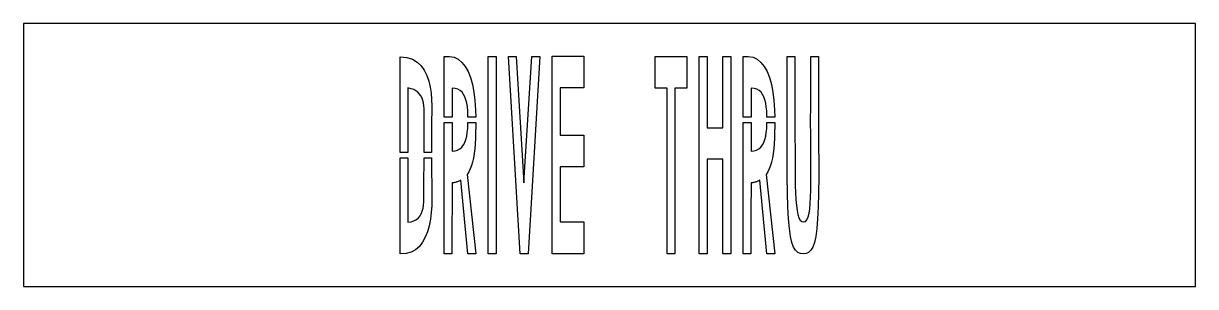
# Model space of a CAD drawing. Extents: x 0 to 107, y 0 to 24.
import ezdxf

# ---------------------------------------------------------------- set-up
doc = ezdxf.new("R2010")
doc.units = 0
doc.layers.add('CUT', color=7, linetype='Continuous')
doc.layers.add('OUTSIDE', color=1, linetype='Continuous')

msp = doc.modelspace()

# ---------------------------------------------------------------- linework, layer by layer
at = {"layer": 'CUT'}
for points in [[(37.1299, 18.2001), (37.2145, 17.6331), (37.2649, 17.0571), (37.2847, 16.4865), (37.2811, 15.9339), (37.2631, 15.1689), (37.2505, 14.4687), (37.2433, 13.8171), (37.2397, 13.2015), (37.2397, 12.6093), (37.2408, 12.2411), (36.5712, 12.2411), (36.5719, 12.6003), (36.5755, 13.4571), (36.5773, 14.2599), (36.5791, 14.9673), (36.5809, 15.5397), (36.5809, 15.9375), (36.5737, 16.2273), (36.5539, 16.4973), (36.5161, 16.7493), (36.4621, 16.9833), (36.3865, 17.1975), (36.2875, 17.3919), (36.1633, 17.5647), (36.0139, 17.7177), (35.8339, 17.8509), (35.6251, 17.9607), (35.3803, 18.0471), (35.1013, 18.1137), (35.1013, 17.0931), (35.0995, 16.0725), (35.0977, 15.0519), (35.0959, 14.0313), (35.0941, 13.0107), (35.0927, 12.2411), (34.4011, 12.2411), (34.4011, 13.4697), (34.4011, 14.9673), (34.4011, 16.4649), (34.4011, 17.9625), (34.4011, 19.4601), (34.4011, 20.9577), (34.9969, 20.9037), (35.5081, 20.7399), (35.9401, 20.4807), (36.3001, 20.1405), (36.5917, 19.7301), (36.8239, 19.2603), (37.0003, 18.7473)], [(40.8109, 19.0641), (40.9873, 18.4377), (41.1241, 17.7375), (41.2213, 16.9671), (41.2789, 16.1283), (41.2922, 15.4649), (40.5792, 15.4649), (40.5769, 15.6423), (40.5571, 16.0329), (40.5229, 16.3947), (40.4707, 16.7277), (40.3987, 17.0301), (40.3033, 17.2983), (40.1845, 17.5305), (40.0369, 17.7267), (39.8587, 17.8815), (39.6499, 17.9949), (39.4051, 18.0633), (39.1243, 18.0867), (39.1243, 17.6079), (39.1243, 17.1291), (39.1243, 16.6503), (39.1243, 16.1715), (39.1243, 15.6927), (39.1243, 15.4649), (38.4097, 15.4649), (38.4097, 16.4847), (38.4097, 17.9841), (38.4097, 19.4835), (38.4097, 20.9793), (38.8795, 20.9991), (39.3079, 20.9127), (39.6913, 20.7273), (40.0333, 20.4447), (40.3339, 20.0703), (40.5931, 19.6095)], [(43.1419, 20.9865), (43.1419, 2.9865), (42.4219, 2.9865), (42.4219, 20.9865)], [(47.1469, 20.9937), (46.0831, 2.9865), (45.3307, 2.9865), (44.2669, 20.9937), (44.9671, 20.9937), (45.6943, 9.4701), (46.4197, 20.9937)], [(51.1537, 13.8135), (51.1537, 10.9335), (48.9919, 10.9335), (48.9919, 5.8935), (51.1537, 5.8935), (51.1537, 2.9865), (48.2719, 2.9865), (48.2719, 21.0135), (51.1537, 21.0135), (51.1537, 18.1335), (48.9919, 18.1335), (48.9919, 13.8135)], [(58.7587, 2.9865), (58.7587, 18.1065), (57.6787, 18.1065), (57.6787, 20.9865), (60.5605, 20.9865), (60.5605, 18.1065), (59.4787, 18.1065), (59.4787, 2.9865)], [(63.8563, 20.9847), (64.5781, 20.9847), (64.5781, 2.9865), (63.8563, 2.9865), (63.8563, 11.6247), (62.4091, 11.6247), (62.4091, 2.9865), (61.6855, 2.9865), (61.6855, 20.9847), (62.4091, 20.9847), (62.4091, 14.4741), (63.8563, 14.4741)], [(68.1043, 19.0641), (68.2807, 18.4377), (68.4175, 17.7375), (68.5147, 16.9671), (68.5723, 16.1283), (68.5856, 15.4649), (67.8726, 15.4649), (67.8703, 15.6423), (67.8505, 16.0329), (67.8163, 16.3947), (67.7641, 16.7277), (67.6921, 17.0301), (67.5967, 17.2983), (67.4779, 17.5305), (67.3303, 17.7267), (67.1521, 17.8815), (66.9433, 17.9949), (66.6985, 18.0633), (66.4177, 18.0867), (66.4177, 17.6079), (66.4177, 17.1291), (66.4177, 16.6503), (66.4177, 16.1715), (66.4177, 15.6927), (66.4177, 15.4649), (65.7031, 15.4649), (65.7031, 16.4847), (65.7031, 17.9841), (65.7031, 19.4835), (65.7031, 20.9793), (66.1729, 20.9991), (66.6013, 20.9127), (66.9847, 20.7273), (67.3267, 20.4447), (67.6273, 20.0703), (67.8865, 19.6095)], [(70.4299, 16.3263), (70.4317, 15.7287), (70.4317, 15.0573), (70.4317, 14.3175), (70.4335, 13.5147), (70.4353, 12.6543), (70.4353, 11.7381), (70.4389, 10.8309), (70.4461, 9.9975), (70.4587, 9.2361), (70.4821, 8.5485), (70.5145, 7.9365), (70.5595, 7.4037), (70.6207, 6.9465), (70.6981, 6.5703), (70.7953, 6.2769), (70.9123, 6.0645), (71.0545, 5.9349), (71.2201, 5.8917), (71.3839, 5.9439), (71.5207, 6.0987), (71.6305, 6.3453), (71.7169, 6.6819), (71.7817, 7.0995), (71.8285, 7.5909), (71.8609, 8.1507), (71.8789, 8.7717), (71.8879, 9.4467), (71.8879, 10.1703), (71.8825, 10.9371), (71.8753, 11.7381), (71.8699, 12.5229), (71.8663, 13.3005), (71.8645, 14.0601), (71.8627, 14.7855), (71.8627, 15.4713), (71.8645, 16.1013), (71.8663, 16.6665), (71.8699, 17.1543), (71.8717, 17.5539), (71.8735, 20.9865), (71.8753, 20.9865), (72.5917, 20.9865), (72.5899, 17.4837), (72.5881, 17.0535), (72.5863, 16.5369), (72.5863, 15.9483), (72.5863, 15.3039), (72.5863, 14.6163), (72.5881, 13.8999), (72.5899, 13.1727), (72.5935, 12.4473), (72.5971, 11.7381), (72.5989, 10.0065), (72.5845, 8.5125), (72.5503, 7.2399), (72.4963, 6.1707), (72.4207, 5.2905), (72.3217, 4.5795), (72.1993, 4.0233), (72.0517, 3.6057), (71.8789, 3.3105), (71.6755, 3.1197), (71.4451, 3.0171), (71.1841, 2.9865), (70.9231, 3.0171), (70.6909, 3.1197), (70.4875, 3.3105), (70.3111, 3.6057), (70.1599, 4.0233), (70.0339, 4.5795), (69.9313, 5.2905), (69.8503, 6.1707), (69.7891, 7.2399), (69.7477, 8.5125), (69.7225, 10.0065), (69.7153, 11.7381), (69.7153, 20.9865), (70.4317, 20.9865), (70.4299, 17.6313), (70.4299, 17.2821), (70.4299, 16.8465)], [(41.1961, 12.5571), (41.1439, 12.1251), (41.0791, 11.7255), (40.9999, 11.3601), (40.9045, 11.0271), (40.7911, 10.7265), (40.6615, 10.4583), (40.5103, 10.2207), (41.2915, 2.9865), (40.5805, 2.9865), (39.9361, 9.7041), (39.8785, 9.6735), (39.8173, 9.6429), (39.7561, 9.6159), (39.6931, 9.5889), (39.6283, 9.5655), (39.5617, 9.5439), (39.4933, 9.5241), (39.4231, 9.5061), (39.3511, 9.4899), (39.2773, 9.4755), (39.2017, 9.4629), (39.1243, 9.4521), (39.1243, 8.9139), (39.1243, 8.3757), (39.1225, 7.8357), (39.1225, 7.2975), (39.1225, 6.7593), (39.1207, 6.2193), (39.1207, 5.6811), (39.1189, 5.1411), (39.1189, 4.6029), (39.1189, 4.0629), (39.1189, 3.5247), (39.1189, 2.9865), (39.0595, 2.9865), (39.0001, 2.9865), (38.9407, 2.9865), (38.8813, 2.9865), (38.8219, 2.9865), (38.7643, 2.9865), (38.7049, 2.9865), (38.6455, 2.9865), (38.5879, 2.9865), (38.5285, 2.9865), (38.4691, 2.9865), (38.4097, 2.9865), (38.4097, 4.4841), (38.4097, 5.9817), (38.4097, 7.4811), (38.4097, 8.9805), (38.4097, 10.4817), (38.4097, 11.9829), (38.4097, 13.4841), (38.4097, 14.9629), (39.1243, 14.9629), (39.1243, 14.7351), (39.1243, 14.2563), (39.1243, 13.7775), (39.1243, 13.2987), (39.1243, 12.8199), (39.1243, 12.3411), (39.3961, 12.3681), (39.6355, 12.4401), (39.8425, 12.5571), (40.0189, 12.7173), (40.1665, 12.9153), (40.2889, 13.1493), (40.3879, 13.4211), (40.4635, 13.7235), (40.5175, 14.0583), (40.5553, 14.4219), (40.5769, 14.8125), (40.5789, 14.9629), (41.2953, 14.9629), (41.2933, 14.6253), (41.2825, 14.0565), (41.2645, 13.5219), (41.2357, 13.0215)], [(68.5291, 13.0215), (68.4895, 12.5571), (68.4373, 12.1251), (68.3725, 11.7255), (68.2933, 11.3601), (68.1979, 11.0271), (68.0845, 10.7265), (67.9549, 10.4583), (67.8037, 10.2207), (68.5849, 2.9865), (67.8739, 2.9865), (67.2295, 9.7041), (67.1719, 9.6735), (67.1107, 9.6429), (67.0495, 9.6159), (66.9865, 9.5889), (66.9217, 9.5655), (66.8551, 9.5439), (66.7867, 9.5241), (66.7165, 9.5061), (66.6445, 9.4899), (66.5707, 9.4755), (66.4951, 9.4629), (66.4177, 9.4521), (66.4177, 8.9139), (66.4177, 8.3757), (66.4159, 7.8357), (66.4159, 7.2975), (66.4159, 6.7593), (66.4141, 6.2193), (66.4141, 5.6811), (66.4123, 5.1411), (66.4123, 4.6029), (66.4123, 4.0629), (66.4123, 3.5247), (66.4123, 2.9865), (66.3529, 2.9865), (66.2935, 2.9865), (66.2341, 2.9865), (66.1747, 2.9865), (66.1153, 2.9865), (66.0577, 2.9865), (65.9983, 2.9865), (65.9389, 2.9865), (65.8813, 2.9865), (65.8219, 2.9865), (65.7625, 2.9865), (65.7031, 2.9865), (65.7031, 4.4841), (65.7031, 5.9817), (65.7031, 7.4811), (65.7031, 8.9805), (65.7031, 10.4817), (65.7031, 11.9829), (65.7031, 13.4841), (65.7031, 14.9629), (66.4177, 14.9629), (66.4177, 14.7351), (66.4177, 14.2563), (66.4177, 13.7775), (66.4177, 13.2987), (66.4177, 12.8199), (66.4177, 12.3411), (66.6895, 12.3681), (66.9289, 12.4401), (67.1359, 12.5571), (67.3123, 12.7173), (67.4599, 12.9153), (67.5823, 13.1493), (67.6813, 13.4211), (67.7569, 13.7235), (67.8109, 14.0583), (67.8487, 14.4219), (67.8703, 14.8125), (67.8723, 14.9629), (68.5887, 14.9629), (68.5867, 14.6253), (68.5759, 14.0565), (68.5579, 13.5219)], [(37.2685, 9.5475), (37.2757, 8.8239), (37.2811, 8.0319), (37.2703, 7.3929), (37.2289, 6.7593), (37.1515, 6.1419), (37.0381, 5.5515), (36.8833, 4.9971), (36.6835, 4.4895), (36.4387, 4.0395), (36.1435, 3.6543), (35.7943, 3.3465), (35.3911, 3.1269), (34.9267, 3.0027), (34.4011, 2.9865), (34.4011, 4.4841), (34.4011, 5.9817), (34.4011, 7.4793), (34.4011, 8.9769), (34.4011, 10.4745), (34.4011, 11.7391), (35.0919, 11.7391), (35.0905, 10.9695), (35.0905, 9.9489), (35.0905, 8.9283), (35.0923, 7.9077), (35.0959, 6.8871), (35.1013, 5.8665), (35.3965, 5.9115), (35.6521, 5.9925), (35.8681, 6.1077), (36.0517, 6.2553), (36.2011, 6.4353), (36.3199, 6.6441), (36.4135, 6.8799), (36.4819, 7.1427), (36.5269, 7.4289), (36.5539, 7.7367), (36.5647, 8.0661), (36.5593, 8.4117), (36.5593, 8.5377), (36.5611, 8.8869), (36.5629, 9.4215), (36.5647, 10.0983), (36.5683, 10.8813), (36.5701, 11.7291), (36.5701, 11.7391), (37.2442, 11.7391), (37.2469, 11.4429), (37.2541, 10.8435), (37.2613, 10.2171)]]:
    msp.add_lwpolyline(points, close=True, dxfattribs=at)
at = {"layer": 'OUTSIDE'}
msp.add_lwpolyline([(0, 0), (107, 0), (107, 24), (0, 24)], close=True, dxfattribs=at)

doc.saveas('drawing.dxf')
